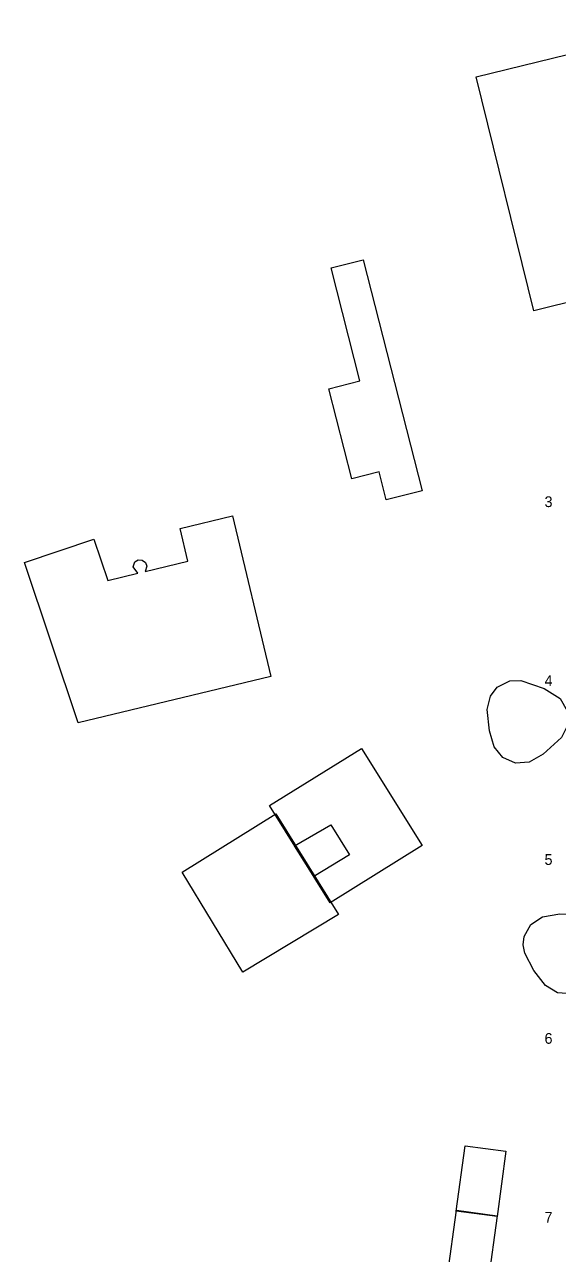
# Model space of a CAD drawing. Header units: metres. Extents: x -241 to 201, y -326 to 266.
# Drawn here: x -241.4 to -92, y -110.6 to 233.3 of the extents above; entities that cross this region are included whole.
import ezdxf
from ezdxf.enums import TextEntityAlignment as Align

# ---------------------------------------------------------------- set-up
doc = ezdxf.new("R2010")
doc.units = ezdxf.units.M
doc.layers.add('CONTEXT', color=8, linetype='Continuous')
doc.layers.add('TEXT', color=250, linetype='Continuous')

msp = doc.modelspace()

# ---------------------------------------------------------------- linework, layer by layer
at = {"layer": 'CONTEXT'}
msp.add_lwpolyline([(-85.24, 156.78), (-99.15, 153.35), (-115.23, 218.71), (-55.38, 233.35)], dxfattribs=at)
for points in [[(-155.77, 165.34), (-146.79, 167.64), (-130.29, 103.09), (-140.35, 100.52), (-142.35, 108.34), (-150.01, 106.38), (-156.44, 131.53), (-147.7, 133.76)], [(-207.28, 81.95), (-207.7, 80.49), (-195.81, 83.37), (-197.99, 92.54), (-183.35, 96.08), (-172.6, 51.17), (-226.46, 38.19), (-241.43, 82.97), (-222.06, 89.5), (-218.2, 77.95), (-209.78, 79.99), (-211.06, 81.77), (-210.61, 83.18), (-209.65, 83.77), (-208.53, 83.71), (-207.64, 83.03)], [(-112.12, 41.9), (-111.25, 45.69), (-109.32, 48.17), (-105.84, 49.95), (-102.7, 50.05), (-96.26, 47.78), (-91.72, 44.96), (-89.77, 41.55), (-89.64, 37.63), (-91.36, 34.12), (-96.54, 29.47), (-100.4, 27.21), (-104.26, 26.93), (-107.8, 28.47), (-110.24, 31.46), (-111.48, 35.98)], [(-172.95, 15.06), (-147.31, 31.07), (-130.34, 3.96), (-156.04, -12.09)], [(-197.41, -3.49), (-171.24, 12.77), (-153.69, -15.37), (-180.41, -31.49)], [(-165.97, 3.86), (-155.89, 9.73), (-150.6, 1.3), (-160.59, -4.79)], [(-86.11, -15.25), (-82.5, -16.54), (-80.29, -18.7), (-79.05, -21.53), (-79.11, -25.37), (-81.47, -30.99), (-84.91, -35.85), (-88.51, -37.52), (-92.47, -37.3), (-95.84, -35.23), (-99.15, -31), (-101.66, -26.21), (-102.07, -23.89), (-101.81, -21.56), (-99.93, -18.16), (-96.68, -16.02), (-91.85, -15.21)], [(-109.4, -99.79), (-120.79, -98.26), (-118.3, -80.06), (-106.91, -81.49)], [(-120.75, -98.03), (-109.37, -99.56), (-111.83, -117.82), (-123.21, -116.24)]]:
    msp.add_lwpolyline(points, close=True, dxfattribs=at)

# ---------------------------------------------------------------- texts
at = {"layer": 'TEXT'}
for s, p in [('3', (-95, 100)), ('4', (-95, 50)), ('5', (-95, 0)), ('6', (-95, -50)), ('7', (-95, -100))]:
    msp.add_text(s, height=3, dxfattribs=at).set_placement(p, align=Align.MIDDLE_CENTER)

doc.saveas('drawing.dxf')
